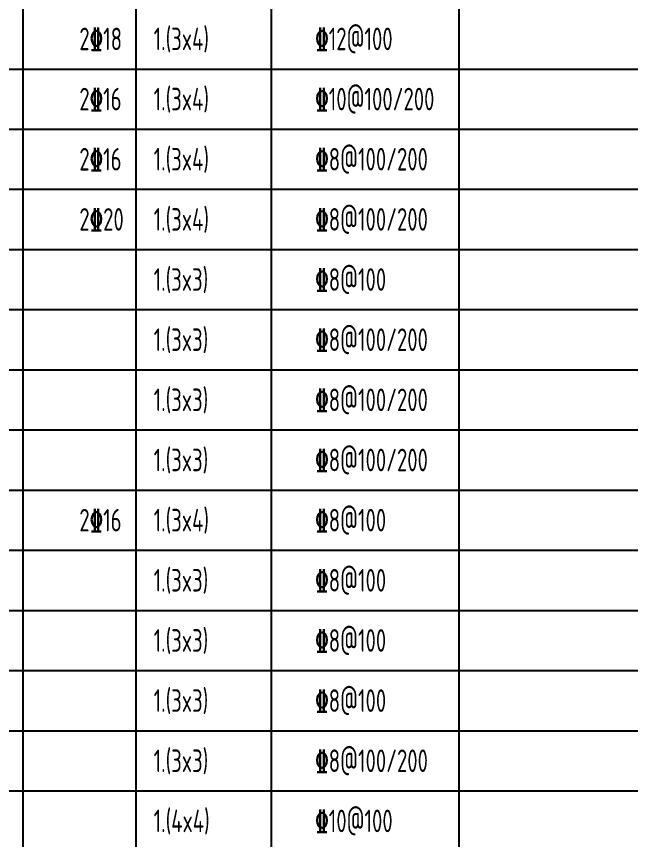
# Model space of a CAD drawing. Extents: x 1051052 to 1482120, y -981644 to -673261.
# Drawn here: x 1275085 to 1283076, y -859691 to -848986 of the extents above; entities that cross this region are included whole.
import ezdxf
from ezdxf.enums import TextEntityAlignment as Align

# ---------------------------------------------------------------- set-up
doc = ezdxf.new("R2010")
doc.units = 0
doc.header["$LTSCALE"] = 1000
doc.header["$MEASUREMENT"] = 0
doc.layers.add('TAB', color=7, linetype='Continuous', lineweight=25)
doc.layers.add('TAB-TEXT', color=7, linetype='Continuous', lineweight=25)
doc.styles.add('FromPkpm', font='Pkpmeng', dxfattribs={"width": 0.7, "bigfont": 'hztxt'})

msp = doc.modelspace()

# ---------------------------------------------------------------- linework, layer by layer
at = {"layer": 'TAB'}
for p, q in [((1275170.339, -831673.877), (1275170.339, -869229.077)), ((1276637.339, -831673.877), (1276637.339, -869229.077)), ((1278397.739, -831673.877), (1278397.739, -869229.077)), ((1280842.739, -831673.877), (1280842.739, -869229.077)), ((1260011.339, -849669.075), (1283287.739, -849669.075)), ((1260011.339, -850451.475), (1283287.739, -850451.475)), ((1260011.339, -851233.875), (1283287.739, -851233.875)), ((1258837.739, -852016.275), (1283287.739, -852016.275)), ((1260011.339, -852798.675), (1283287.739, -852798.675)), ((1260011.339, -853581.075), (1283287.739, -853581.075)), ((1260011.339, -854363.475), (1283287.739, -854363.475)), ((1258837.739, -855145.875), (1283287.739, -855145.875)), ((1260011.339, -855928.275), (1283287.739, -855928.275)), ((1260011.339, -856710.675), (1283287.739, -856710.675)), ((1260011.339, -857493.075), (1283287.739, -857493.075)), ((1260011.339, -858275.475), (1283287.739, -858275.475)), ((1258837.739, -859057.875), (1283287.739, -859057.875))]:
    msp.add_line(p, q, dxfattribs=at)

# ---------------------------------------------------------------- texts
at = {"layer": 'TAB-TEXT', "style": 'FromPkpm', "width": 0.7}
for s, p in [('2%%13218', (1275903.839, -849277.875)), ('1.(3x4)', (1276870.43, -849277.875)), ('%%13212@100', (1278973.13, -849277.875)), ('1.(3x4)', (1276870.43, -850060.275)), ('%%13210@100/200', (1278973.13, -850060.275)), ('2%%13216', (1275903.839, -850060.275)), ('%%1328@100/200', (1278973.13, -850842.675)), ('2%%13216', (1275903.839, -850842.675)), ('1.(3x4)', (1276870.43, -850842.675)), ('2%%13220', (1275903.839, -851625.075)), ('1.(3x4)', (1276870.43, -851625.075)), ('%%1328@100/200', (1278973.13, -851625.075)), ('1.(3x3)', (1276870.43, -852407.475)), ('%%1328@100', (1278973.13, -852407.475)), ('%%1328@100/200', (1278973.13, -853189.875)), ('1.(3x3)', (1276870.43, -853189.875)), ('1.(3x3)', (1276870.43, -853972.275)), ('%%1328@100/200', (1278973.13, -853972.275)), ('1.(3x3)', (1276870.43, -854754.675)), ('%%1328@100/200', (1278973.13, -854754.675)), ('1.(3x4)', (1276870.43, -855537.075)), ('%%1328@100', (1278973.13, -855537.075)), ('2%%13216', (1275903.839, -855537.075)), ('1.(3x3)', (1276870.43, -856319.475)), ('%%1328@100', (1278973.13, -856319.475)), ('1.(3x3)', (1276870.43, -857101.875)), ('%%1328@100', (1278973.13, -857101.875)), ('1.(3x3)', (1276870.43, -857884.275)), ('%%1328@100', (1278973.13, -857884.275)), ('1.(3x3)', (1276870.43, -858666.675)), ('%%1328@100/200', (1278973.13, -858666.675)), ('1.(4x4)', (1276870.43, -859449.075)), ('%%13210@100', (1278973.13, -859449.075))]:
    msp.add_text(s, height=293.4, dxfattribs=at).set_placement(p, align=Align.MIDDLE_LEFT)

doc.saveas('drawing.dxf')
